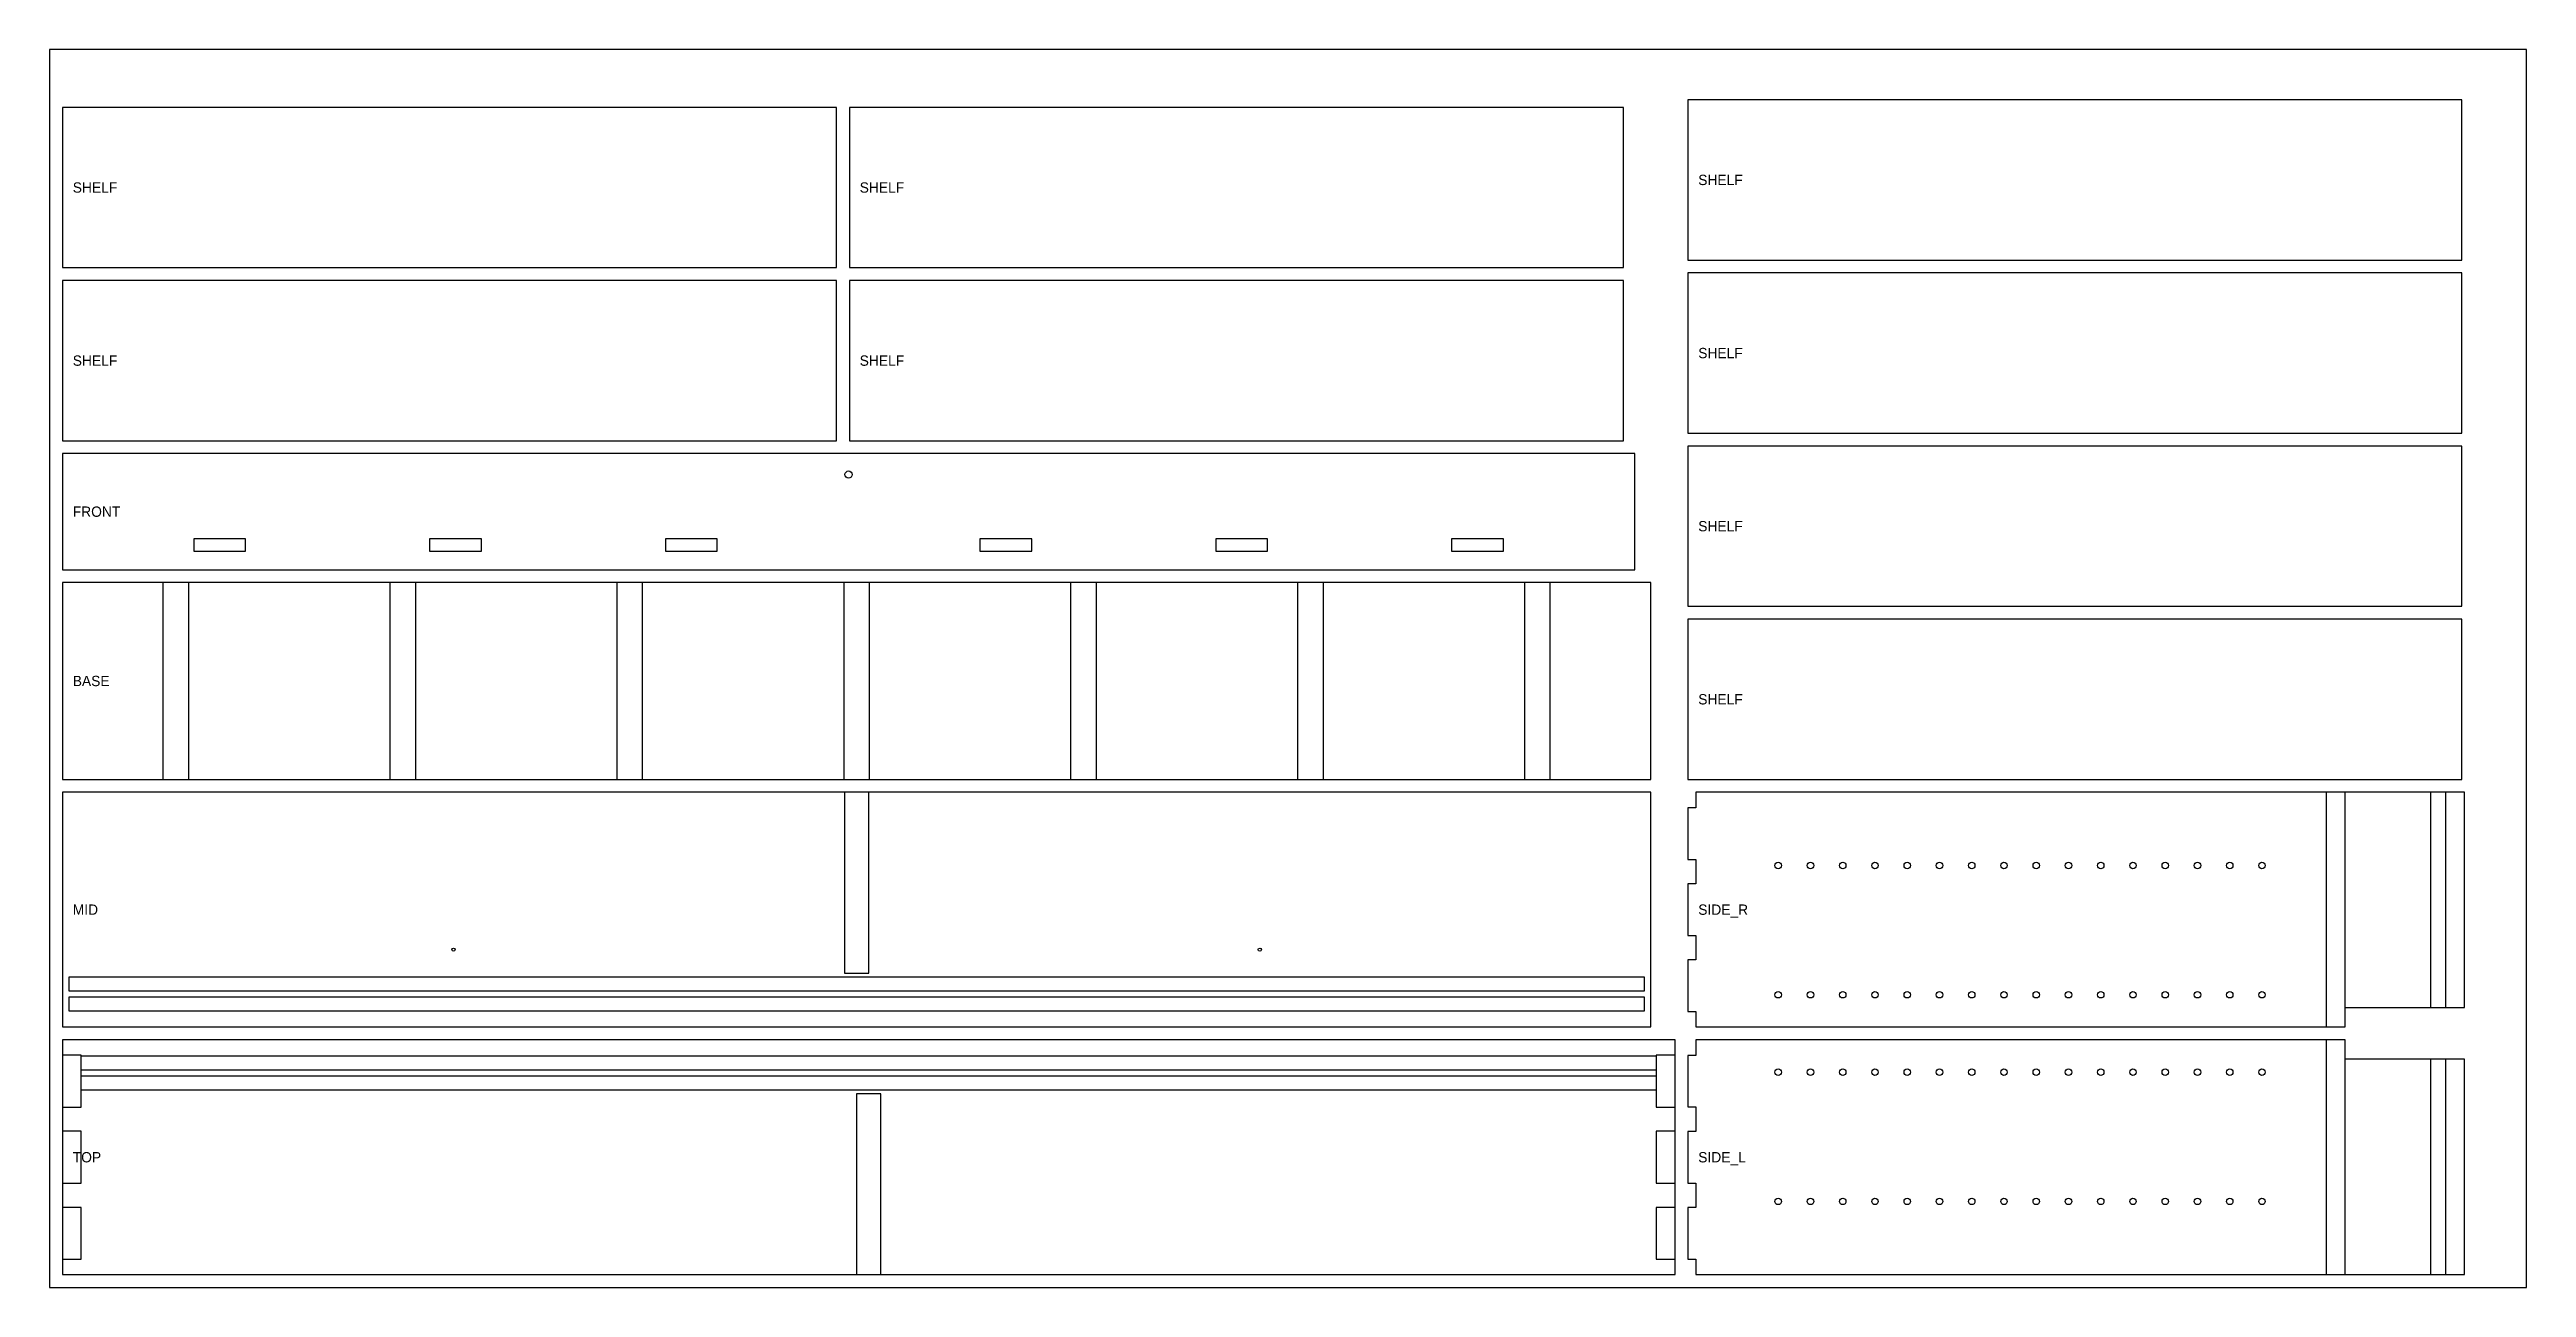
# Model space of a CAD drawing. Header units: inches. Extents: x 0 to 96, y 0 to 48.
import ezdxf

# ---------------------------------------------------------------- set-up
doc = ezdxf.new("R2010")
doc.units = ezdxf.units.IN
doc.header["$MEASUREMENT"] = 0
for name, color, linetype in [('DRILL_0.125_CSK', 6, 'CONTINUOUS'), ('DRILL_0.250_D0.313', 6, 'CONTINUOUS'), ('DRILL_0.281_MARK', 6, 'CONTINUOUS'), ('LABEL_NOCUT', 3, 'CONTINUOUS'), ('POCKET_0.063', 5, 'CONTINUOUS'), ('POCKET_0.125', 5, 'CONTINUOUS'), ('POCKET_0.250', 2, 'CONTINUOUS'), ('POCKET_0.344', 30, 'CONTINUOUS'), ('POCKET_0.375', 30, 'CONTINUOUS'), ('PROFILE_OUTSIDE', 1, 'CONTINUOUS'), ('SHEET_BORDER', 8, 'CONTINUOUS')]:
    doc.layers.add(name, color=color, linetype=linetype)

msp = doc.modelspace()

# ---------------------------------------------------------------- linework, layer by layer
at = {"layer": 'DRILL_0.125_CSK'}
for centre in [(15.6563, 13.1), (46.9063, 13.1)]:
    msp.add_circle(centre, 0.0625, dxfattribs=at)
at = {"layer": 'DRILL_0.250_D0.313'}
for centre in [(67, 16.3625), (68.25, 16.3625), (69.5, 16.3625), (70.75, 16.3625), (72, 16.3625), (73.25, 16.3625), (74.5, 16.3625), (75.75, 16.3625), (77, 16.3625), (78.25, 16.3625), (79.5, 16.3625), (80.75, 16.3625), (82, 16.3625), (83.25, 16.3625), (84.5, 16.3625), (85.75, 16.3625), (67, 11.35), (68.25, 11.35), (69.5, 11.35), (70.75, 11.35), (72, 11.35), (73.25, 11.35), (74.5, 11.35), (75.75, 11.35), (77, 11.35), (78.25, 11.35), (79.5, 11.35), (80.75, 11.35), (82, 11.35), (83.25, 11.35), (84.5, 11.35), (85.75, 11.35), (67, 8.35), (68.25, 8.35), (69.5, 8.35), (70.75, 8.35), (72, 8.35), (73.25, 8.35), (74.5, 8.35), (75.75, 8.35), (77, 8.35), (78.25, 8.35), (79.5, 8.35), (80.75, 8.35), (82, 8.35), (83.25, 8.35), (84.5, 8.35), (85.75, 8.35), (67, 3.3375), (68.25, 3.3375), (69.5, 3.3375), (70.75, 3.3375), (72, 3.3375), (73.25, 3.3375), (74.5, 3.3375), (75.75, 3.3375), (77, 3.3375), (78.25, 3.3375), (79.5, 3.3375), (80.75, 3.3375), (82, 3.3375), (83.25, 3.3375), (84.5, 3.3375), (85.75, 3.3375)]:
    msp.add_circle(centre, 0.125, dxfattribs=at)
at = {"layer": 'DRILL_0.281_MARK'}
msp.add_circle((30.9688, 31.5188), 0.1406, dxfattribs=at)
at = {"layer": 'POCKET_0.063'}
for points in [[(4.3973, 19.7), (5.3973, 19.7), (5.3973, 27.3313), (4.3973, 27.3313)], [(13.192, 19.7), (14.192, 19.7), (14.192, 27.3313), (13.192, 27.3313)], [(21.9866, 19.7), (22.9866, 19.7), (22.9866, 27.3313), (21.9866, 27.3313)], [(30.7813, 19.7), (31.7813, 19.7), (31.7813, 27.3313), (30.7813, 27.3313)], [(39.5759, 19.7), (40.5759, 19.7), (40.5759, 27.3313), (39.5759, 27.3313)], [(48.3705, 19.7), (49.3705, 19.7), (49.3705, 27.3313), (48.3705, 27.3313)], [(57.1652, 19.7), (58.1652, 19.7), (58.1652, 27.3313), (57.1652, 27.3313)]]:
    msp.add_lwpolyline(points, close=True, dxfattribs=at)
at = {"layer": 'POCKET_0.125'}
for points in [[(0.75, 11.5063), (61.8125, 11.5063), (61.8125, 12.0375), (0.75, 12.0375)], [(0.75, 10.725), (61.8125, 10.725), (61.8125, 11.2563), (0.75, 11.2563)]]:
    msp.add_lwpolyline(points, close=True, dxfattribs=at)
at = {"layer": 'POCKET_0.250'}
for points in [[(30.8075, 12.1875), (31.755, 12.1875), (31.755, 19.2), (30.8075, 19.2)], [(88.24, 19.2), (88.24, 10.1), (88.9688, 10.1), (88.9688, 19.2)], [(92.865, 19.2), (92.865, 10.85), (93.5938, 10.85), (93.5938, 19.2)], [(88.9688, 0.5), (88.9688, 9.6), (88.24, 9.6), (88.24, 0.5)], [(93.5938, 0.5), (93.5938, 8.85), (92.865, 8.85), (92.865, 0.5)], [(31.2763, 0.5), (32.2238, 0.5), (32.2238, 7.5125), (31.2763, 7.5125)]]:
    msp.add_lwpolyline(points, close=True, dxfattribs=at)
at = {"layer": 'POCKET_0.344'}
for points in [[(0.5, 6.995), (1.2288, 6.995), (1.2288, 9.005), (0.5, 9.005)], [(62.2713, 6.995), (63, 6.995), (63, 9.005), (62.2713, 9.005)], [(0.5, 4.045), (1.2288, 4.045), (1.2288, 6.055), (0.5, 6.055)], [(62.2713, 4.045), (63, 4.045), (63, 6.055), (62.2713, 6.055)], [(0.5, 1.095), (1.2288, 1.095), (1.2288, 3.105), (0.5, 3.105)], [(62.2713, 1.095), (63, 1.095), (63, 3.105), (62.2713, 3.105)]]:
    msp.add_lwpolyline(points, close=True, dxfattribs=at)
at = {"layer": 'POCKET_0.375'}
for points in [[(5.5888, 28.545), (7.5988, 28.545), (7.5988, 29.0237), (5.5888, 29.0237)], [(14.7294, 28.545), (16.7394, 28.545), (16.7394, 29.0237), (14.7294, 29.0237)], [(23.87, 28.545), (25.88, 28.545), (25.88, 29.0237), (23.87, 29.0237)], [(36.0575, 28.545), (38.0675, 28.545), (38.0675, 29.0237), (36.0575, 29.0237)], [(45.1981, 28.545), (47.2081, 28.545), (47.2081, 29.0237), (45.1981, 29.0237)], [(54.3388, 28.545), (56.3488, 28.545), (56.3488, 29.0237), (54.3388, 29.0237)], [(92.2813, 19.2), (92.2813, 10.85), (92.875, 10.85), (92.875, 19.2)], [(1.2188, 8.4438), (62.2813, 8.4438), (62.2813, 8.975), (1.2188, 8.975)], [(92.875, 0.5), (92.875, 8.85), (92.2813, 8.85), (92.2813, 0.5)], [(1.2188, 7.6625), (62.2813, 7.6625), (62.2813, 8.1938), (1.2188, 8.1938)]]:
    msp.add_lwpolyline(points, close=True, dxfattribs=at)
at = {"layer": 'PROFILE_OUTSIDE'}
for points in [[(0.5, 39.5437), (30.5, 39.5437), (30.5, 45.7562), (0.5, 45.7562)], [(31, 39.5437), (61, 39.5437), (61, 45.7562), (31, 45.7562)], [(63.5, 39.8375), (93.5, 39.8375), (93.5, 46.05), (63.5, 46.05)], [(0.5, 32.8313), (30.5, 32.8313), (30.5, 39.0437), (0.5, 39.0437)], [(31, 32.8313), (61, 32.8313), (61, 39.0437), (31, 39.0437)], [(63.5, 33.125), (93.5, 33.125), (93.5, 39.3375), (63.5, 39.3375)], [(0.5, 27.8313), (61.4375, 27.8313), (61.4375, 32.3313), (0.5, 32.3313)], [(63.5, 26.4125), (93.5, 26.4125), (93.5, 32.625), (63.5, 32.625)], [(0.5, 19.7), (62.0625, 19.7), (62.0625, 27.3313), (0.5, 27.3313)], [(63.5, 19.7), (93.5, 19.7), (93.5, 25.9125), (63.5, 25.9125)], [(0.5, 10.1), (62.0625, 10.1), (62.0625, 19.2), (0.5, 19.2)], [(63.8125, 19.2), (63.8125, 18.6), (63.5, 18.6), (63.5, 16.6), (63.8125, 16.6), (63.8125, 15.65), (63.5, 15.65), (63.5, 13.65), (63.8125, 13.65), (63.8125, 12.7), (63.5, 12.7), (63.5, 10.7), (63.8125, 10.7), (63.8125, 10.1), (88.9688, 10.1), (88.9688, 10.85), (93.5938, 10.85), (93.5938, 19.2)], [(0.5, 0.5), (63, 0.5), (63, 9.6), (0.5, 9.6)], [(93.5938, 0.5), (93.5938, 8.85), (88.9688, 8.85), (88.9688, 9.6), (63.8125, 9.6), (63.8125, 9), (63.5, 9), (63.5, 7), (63.8125, 7), (63.8125, 6.05), (63.5, 6.05), (63.5, 4.05), (63.8125, 4.05), (63.8125, 3.1), (63.5, 3.1), (63.5, 1.1), (63.8125, 1.1), (63.8125, 0.5)]]:
    msp.add_lwpolyline(points, close=True, dxfattribs=at)
at = {"layer": 'SHEET_BORDER'}
msp.add_lwpolyline([(0, 0), (96, 0), (96, 48), (0, 48)], close=True, dxfattribs=at)

# ---------------------------------------------------------------- texts
at = {"layer": 'LABEL_NOCUT'}
for s, p in [('SHELF', (0.9, 42.45)), ('SHELF', (31.4, 42.45)), ('SHELF', (63.9, 42.7437)), ('SHELF', (0.9, 35.7375)), ('SHELF', (31.4, 35.7375)), ('SHELF', (63.9, 36.0313)), ('FRONT', (0.9, 29.8813)), ('SHELF', (63.9, 29.3188)), ('BASE', (0.9, 23.3156)), ('SHELF', (63.9, 22.6063)), ('MID', (0.9, 14.45)), ('SIDE_R', (63.9, 14.45)), ('TOP', (0.9, 4.85)), ('SIDE_L', (63.9, 4.85))]:
    msp.add_text(s, height=0.4, dxfattribs=at).set_placement(p)

doc.saveas('drawing.dxf')
